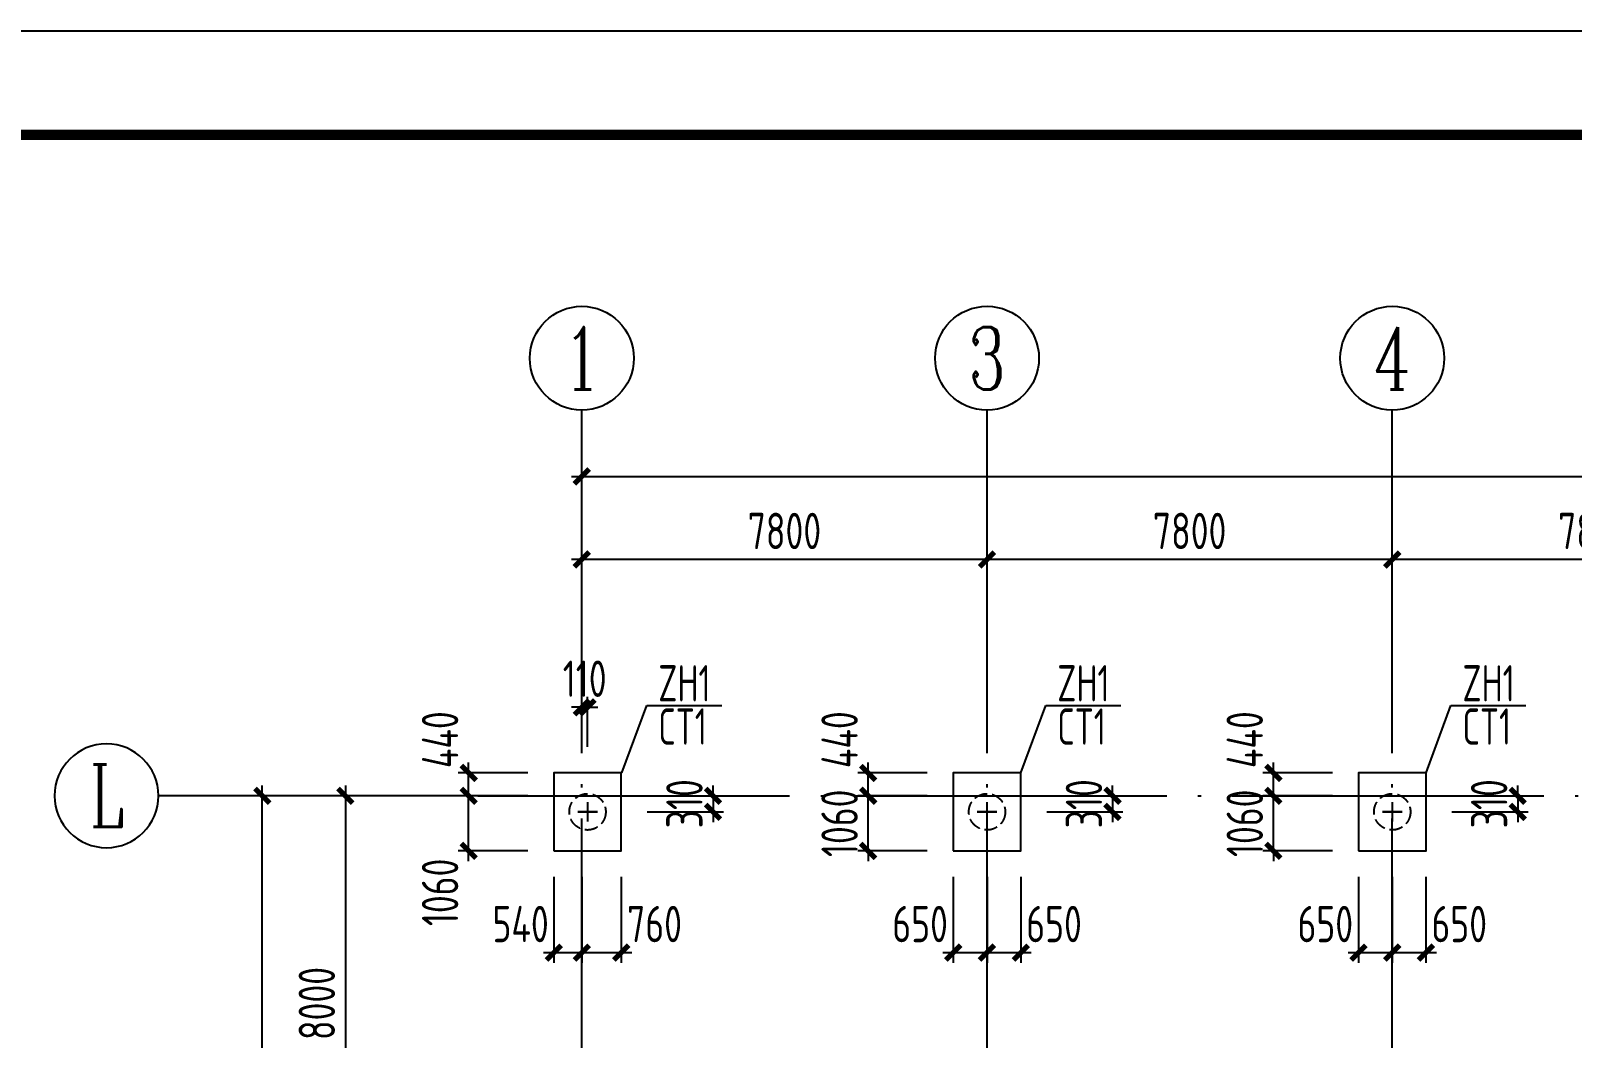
# Model space of a CAD drawing. Extents: x -2746917 to -971774, y -3334247 to -3250358.
# Drawn here: x -2428616 to -2413781, y -3283873 to -3274173 of the extents above; entities that cross this region are included whole.
import ezdxf
from ezdxf.enums import TextEntityAlignment as Align

# ---------------------------------------------------------------- set-up
doc = ezdxf.new("R2010")
doc.units = 0
doc.header["$LTSCALE"] = 1000
doc.header["$MEASUREMENT"] = 0
doc.header["$PDMODE"] = 35
doc.linetypes.add('DASH', pattern=[0.35, 0.25, -0.1])
doc.linetypes.add('DOTE', pattern=[2.42, 2, -0.2, 0.02, -0.2])
doc.layers.get('0').update_dxf_attribs({"linetype": 'CONTINUOUS'})
doc.layers.get('Defpoints').update_dxf_attribs({"linetype": 'CONTINUOUS'})
for name, color, linetype in [('AXIS', 253, 'DOTE'), ('COLU', 7, 'CONTINUOUS'), ('DIM', 3, 'CONTINUOUS'), ('NUM', 7, 'CONTINUOUS'), ('PUB_TITLE', 4, 'CONTINUOUS'), ('REIN', 1, 'CONTINUOUS'), ('TEXT', 7, 'CONTINUOUS'), ('桩基础', 7, 'CONTINUOUS')]:
    doc.layers.add(name, color=color, linetype=linetype)
doc.layers.add('yichutu', color=7, linetype='CONTINUOUS', true_color=0xffffff, plot=False)
doc.styles.add('TSSD_Axis', font='Complex.shx', dxfattribs={"width": 0.7, "bigfont": 'hztxt.shx'})
doc.styles.add('TSSD_Dimension', font='tssdeng.shx', dxfattribs={"width": 0.75, "bigfont": 'Hztxt.shx'})
doc.styles.add('TSSD_Rein', font='Tssdeng.shx', dxfattribs={"width": 0.75, "bigfont": 'hztxt.shx'})
doc.dimstyles.new('TSSD_200_100', dxfattribs={"dimtxt": 350, "dimasz": 100, "dimexe": 100, "dimexo": 250, "dimgap": 100, "dimtad": 1, "dimdec": 0, "dimlfac": 2, "dimzin": 0, "dimdsep": 46, "dimtxsty": 'TSSD_Dimension', "dimblk": 'ARCHTICK', "dimcen": 0, "dimdle": 100, "dimclrt": 7, "dimadec": 0, "dimazin": 0, "dimtfac": 1, "dimtdec": 0, "dimtix": 1, "dimtmove": 2, "dimatfit": 3, "dimfxl": 1, "dimtolj": 1, "dimtzin": 0, "dimarcsym": 0})

# ---------------------------------------------------------------- blocks, each defined once
blk = doc.blocks.new('ts_axno')
at = {"color": 0, "linetype": 'ByBlock', "lineweight": -2}
blk.add_circle((0, 0), 0.5, dxfattribs=at)
at = {"color": 0, "linetype": 'ByBlock', "lineweight": -2, "style": 'TSSD_Axis', "width": 0.7}
blk.add_attdef('A', text='', height=0.6, dxfattribs=at).set_placement((0, 0), align=Align.MIDDLE_CENTER)
blk = doc.blocks.new('_ArchTick')
at = {"color": 0, "const_width": 0.5}
blk.add_lwpolyline([(-0.71, -0.71), (0.71, 0.71)], dxfattribs=at)
blk = doc.blocks.new('*D2372')
at = {"layer": 'Defpoints', "color": 0, "ltscale": 1.5}
for p in [(-2415513, -3279264), (-2415513, -3280539), (-2411613, -3280539)]:
    blk.add_point(p, dxfattribs=at)
at = {"layer": 'DIM', "color": 0, "lineweight": -2, "ltscale": 1.5}
for p, q in [((-2415513, -3280289), (-2415513, -3279164)), ((-2411613, -3280289), (-2411613, -3279164)), ((-2411513, -3279264), (-2415613, -3279264))]:
    blk.add_line(p, q, dxfattribs=at)
at = {"layer": 'DIM', "color": 0, "lineweight": -2, "ltscale": 1.5, "xscale": 100, "yscale": 100, "zscale": 100, "rotation": 180}
blk.add_blockref('_ArchTick', (-2415513, -3279264), dxfattribs=at)
at = {"layer": 'DIM', "color": 0, "lineweight": -2, "ltscale": 1.5, "xscale": 100, "yscale": 100, "zscale": 100}
blk.add_blockref('_ArchTick', (-2411613, -3279264), dxfattribs=at)
at = {"layer": 'DIM', "color": 7, "ltscale": 1.5, "insert": (-2413563, -3278989), "char_height": 350, "attachment_point": 5, "style": 'TSSD_Dimension'}
blk.add_mtext('\\A1;7800', dxfattribs=at)
blk = doc.blocks.new('*D2373')
at = {"layer": 'Defpoints', "color": 0, "ltscale": 1.5}
for p in [(-2419413, -3279264), (-2419413, -3280539), (-2415513, -3280539)]:
    blk.add_point(p, dxfattribs=at)
at = {"layer": 'DIM', "color": 0, "lineweight": -2, "ltscale": 1.5}
for p, q in [((-2419413, -3280289), (-2419413, -3279164)), ((-2415513, -3280289), (-2415513, -3279164)), ((-2415413, -3279264), (-2419513, -3279264))]:
    blk.add_line(p, q, dxfattribs=at)
at = {"layer": 'DIM', "color": 0, "lineweight": -2, "ltscale": 1.5, "xscale": 100, "yscale": 100, "zscale": 100, "rotation": 180}
blk.add_blockref('_ArchTick', (-2419413, -3279264), dxfattribs=at)
at = {"layer": 'DIM', "color": 0, "lineweight": -2, "ltscale": 1.5, "xscale": 100, "yscale": 100, "zscale": 100}
blk.add_blockref('_ArchTick', (-2415513, -3279264), dxfattribs=at)
at = {"layer": 'DIM', "color": 7, "ltscale": 1.5, "insert": (-2417463, -3278989), "char_height": 350, "attachment_point": 5, "style": 'TSSD_Dimension'}
blk.add_mtext('\\A1;7800', dxfattribs=at)
blk = doc.blocks.new('*D2374')
at = {"layer": 'Defpoints', "color": 0, "ltscale": 1.5}
for p in [(-2423313, -3279264), (-2423313, -3280539), (-2419413, -3280539)]:
    blk.add_point(p, dxfattribs=at)
at = {"layer": 'DIM', "color": 0, "lineweight": -2, "ltscale": 1.5}
for p, q in [((-2423313, -3280289), (-2423313, -3279164)), ((-2419413, -3280289), (-2419413, -3279164)), ((-2419313, -3279264), (-2423413, -3279264))]:
    blk.add_line(p, q, dxfattribs=at)
at = {"layer": 'DIM', "color": 0, "lineweight": -2, "ltscale": 1.5, "xscale": 100, "yscale": 100, "zscale": 100, "rotation": 180}
blk.add_blockref('_ArchTick', (-2423313, -3279264), dxfattribs=at)
at = {"layer": 'DIM', "color": 0, "lineweight": -2, "ltscale": 1.5, "xscale": 100, "yscale": 100, "zscale": 100}
blk.add_blockref('_ArchTick', (-2419413, -3279264), dxfattribs=at)
at = {"layer": 'DIM', "color": 7, "ltscale": 1.5, "insert": (-2421363, -3278989), "char_height": 350, "attachment_point": 5, "style": 'TSSD_Dimension'}
blk.add_mtext('\\A1;7800', dxfattribs=at)
blk = doc.blocks.new('*D2375')
at = {"layer": 'Defpoints', "color": 0, "ltscale": 1.5}
for p in [(-2380413, -3278464), (-2423313, -3280539), (-2380413, -3280539)]:
    blk.add_point(p, dxfattribs=at)
at = {"layer": 'DIM', "color": 0, "lineweight": -2, "ltscale": 1.5}
for p, q in [((-2423313, -3280289), (-2423313, -3278364)), ((-2380413, -3280289), (-2380413, -3278364)), ((-2423413, -3278464), (-2380313, -3278464))]:
    blk.add_line(p, q, dxfattribs=at)
at = {"layer": 'DIM', "color": 0, "lineweight": -2, "ltscale": 1.5, "xscale": 100, "yscale": 100, "zscale": 100, "rotation": 180}
blk.add_blockref('_ArchTick', (-2423313, -3278464), dxfattribs=at)
at = {"layer": 'DIM', "color": 0, "lineweight": -2, "ltscale": 1.5, "xscale": 100, "yscale": 100, "zscale": 100}
blk.add_blockref('_ArchTick', (-2380413, -3278464), dxfattribs=at)
at = {"layer": 'DIM', "color": 7, "ltscale": 1.5, "insert": (-2401863, -3278189), "char_height": 350, "attachment_point": 5, "style": 'TSSD_Dimension'}
blk.add_mtext('\\A1;85800', dxfattribs=at)
blk = doc.blocks.new('*D2376')
at = {"layer": 'Defpoints', "color": 0, "ltscale": 1.5}
for p in [(-2424313, -3281539), (-2425588, -3285539), (-2424313, -3285539)]:
    blk.add_point(p, dxfattribs=at)
at = {"layer": 'DIM', "color": 0, "lineweight": -2, "ltscale": 1.5}
for p, q in [((-2425588, -3281439), (-2425588, -3285639)), ((-2424563, -3281539), (-2425688, -3281539)), ((-2424563, -3285539), (-2425688, -3285539))]:
    blk.add_line(p, q, dxfattribs=at)
at = {"layer": 'DIM', "color": 0, "lineweight": -2, "ltscale": 1.5, "xscale": 100, "yscale": 100, "zscale": 100}
for p, rotation in [((-2425588, -3281539), 90), ((-2425588, -3285539), 270)]:
    blk.add_blockref('_ArchTick', p, dxfattribs=dict(at, rotation=rotation))
at = {"layer": 'DIM', "color": 7, "ltscale": 1.5, "insert": (-2425863, -3283539), "char_height": 350, "attachment_point": 5, "rotation": 90, "style": 'TSSD_Dimension'}
blk.add_mtext('\\A1;8000', dxfattribs=at)
blk = doc.blocks.new('*D2382')
at = {"layer": 'Defpoints', "color": 0, "ltscale": 1.5}
for p in [(-2426388, -3281539), (-2424313, -3281539), (-2424313, -3305539)]:
    blk.add_point(p, dxfattribs=at)
at = {"layer": 'DIM', "color": 0, "lineweight": -2, "ltscale": 1.5}
for p, q in [((-2426388, -3305639), (-2426388, -3281439)), ((-2424563, -3281539), (-2426488, -3281539)), ((-2424563, -3305539), (-2426488, -3305539))]:
    blk.add_line(p, q, dxfattribs=at)
at = {"layer": 'DIM', "color": 0, "lineweight": -2, "ltscale": 1.5, "xscale": 100, "yscale": 100, "zscale": 100}
for p, rotation in [((-2426388, -3281539), 90), ((-2426388, -3305539), 270)]:
    blk.add_blockref('_ArchTick', p, dxfattribs=dict(at, rotation=rotation))
at = {"layer": 'DIM', "color": 7, "ltscale": 1.5, "insert": (-2426663, -3293539), "char_height": 350, "attachment_point": 5, "rotation": 90, "style": 'TSSD_Dimension'}
blk.add_mtext('\\A1;48000', dxfattribs=at)
blk = doc.blocks.new('A$C4DB71547')
at = {"layer": 'REIN', "color": 4, "const_width": 20}
for points in [[(-75, 10), (117, 10)], [(21, 106), (21, -86)]]:
    blk.add_lwpolyline(points, dxfattribs=at)
blk = doc.blocks.new('*D2426')
at = {"layer": 'Defpoints', "color": 0, "ltscale": 1.5}
for p in [(-2424402, -3281539), (-2423583, -3281539), (-2423583, -3282069)]:
    blk.add_point(p, dxfattribs=at)
at = {"layer": 'DIM', "color": 0, "lineweight": -2, "ltscale": 1.5}
for p, q in [((-2424402, -3282169), (-2424402, -3281439)), ((-2423833, -3281539), (-2424502, -3281539)), ((-2423833, -3282069), (-2424502, -3282069))]:
    blk.add_line(p, q, dxfattribs=at)
at = {"layer": 'DIM', "color": 0, "lineweight": -2, "ltscale": 1.5, "xscale": 100, "yscale": 100, "zscale": 100}
for p, rotation in [((-2424402, -3281539), 90), ((-2424402, -3282069), 270)]:
    blk.add_blockref('_ArchTick', p, dxfattribs=dict(at, rotation=rotation))
at = {"layer": 'DIM', "color": 7, "ltscale": 1.5, "insert": (-2424677, -3282469), "char_height": 350, "attachment_point": 5, "rotation": 90, "style": 'TSSD_Dimension'}
blk.add_mtext('\\A1;1060', dxfattribs=at)
blk = doc.blocks.new('*D2427')
at = {"layer": 'Defpoints', "color": 0, "ltscale": 1.5}
for p in [(-2424402, -3281319), (-2423583, -3281319), (-2423583, -3281539)]:
    blk.add_point(p, dxfattribs=at)
at = {"layer": 'DIM', "color": 0, "lineweight": -2, "ltscale": 1.5}
for p, q in [((-2423833, -3281319), (-2424502, -3281319)), ((-2424402, -3281639), (-2424402, -3281219)), ((-2423833, -3281539), (-2424502, -3281539))]:
    blk.add_line(p, q, dxfattribs=at)
at = {"layer": 'DIM', "color": 0, "lineweight": -2, "ltscale": 1.5, "xscale": 100, "yscale": 100, "zscale": 100}
for p, rotation in [((-2424402, -3281319), 90), ((-2424402, -3281539), 270)]:
    blk.add_blockref('_ArchTick', p, dxfattribs=dict(at, rotation=rotation))
at = {"layer": 'DIM', "color": 7, "ltscale": 1.5, "insert": (-2424677, -3280999), "char_height": 350, "attachment_point": 5, "rotation": 90, "style": 'TSSD_Dimension'}
blk.add_mtext('\\A1;440', dxfattribs=at)
blk = doc.blocks.new('*D2422')
at = {"layer": 'Defpoints', "color": 0, "ltscale": 1.5}
for p in [(-2420557, -3281539), (-2419738, -3281539), (-2419738, -3282069)]:
    blk.add_point(p, dxfattribs=at)
at = {"layer": 'DIM', "color": 0, "lineweight": -2, "ltscale": 1.5}
for p, q in [((-2420557, -3281539), (-2420557, -3281439)), ((-2419988, -3281539), (-2420657, -3281539)), ((-2420557, -3282069), (-2420557, -3281539)), ((-2419988, -3282069), (-2420657, -3282069)), ((-2420557, -3282069), (-2420557, -3282169))]:
    blk.add_line(p, q, dxfattribs=at)
at = {"layer": 'DIM', "color": 0, "lineweight": -2, "ltscale": 1.5, "xscale": 100, "yscale": 100, "zscale": 100}
for p, rotation in [((-2420557, -3281539), 270), ((-2420557, -3282069), 90)]:
    blk.add_blockref('_ArchTick', p, dxfattribs=dict(at, rotation=rotation))
at = {"layer": 'DIM', "color": 7, "ltscale": 1.5, "insert": (-2420832, -3281804), "char_height": 350, "attachment_point": 5, "rotation": 90, "style": 'TSSD_Dimension'}
blk.add_mtext('\\A1;1060', dxfattribs=at)
blk = doc.blocks.new('*D2423')
at = {"layer": 'Defpoints', "color": 0, "ltscale": 1.5}
for p in [(-2420557, -3281319), (-2419738, -3281319), (-2419738, -3281539)]:
    blk.add_point(p, dxfattribs=at)
at = {"layer": 'DIM', "color": 0, "lineweight": -2, "ltscale": 1.5}
for p, q in [((-2419988, -3281319), (-2420657, -3281319)), ((-2420557, -3281639), (-2420557, -3281219)), ((-2419988, -3281539), (-2420657, -3281539))]:
    blk.add_line(p, q, dxfattribs=at)
at = {"layer": 'DIM', "color": 0, "lineweight": -2, "ltscale": 1.5, "xscale": 100, "yscale": 100, "zscale": 100}
for p, rotation in [((-2420557, -3281319), 90), ((-2420557, -3281539), 270)]:
    blk.add_blockref('_ArchTick', p, dxfattribs=dict(at, rotation=rotation))
at = {"layer": 'DIM', "color": 7, "ltscale": 1.5, "insert": (-2420832, -3280999), "char_height": 350, "attachment_point": 5, "rotation": 90, "style": 'TSSD_Dimension'}
blk.add_mtext('\\A1;440', dxfattribs=at)
blk = doc.blocks.new('*D2424')
at = {"layer": 'Defpoints', "color": 0, "ltscale": 1.5}
for p in [(-2419088, -3281539), (-2419088, -3281694), (-2418205, -3281694)]:
    blk.add_point(p, dxfattribs=at)
at = {"layer": 'DIM', "color": 0, "lineweight": -2, "ltscale": 1.5}
for p, q in [((-2418205, -3281539), (-2418205, -3281439)), ((-2418838, -3281539), (-2418105, -3281539)), ((-2418205, -3281539), (-2418205, -3281694)), ((-2418838, -3281694), (-2418105, -3281694)), ((-2418205, -3281694), (-2418205, -3281794))]:
    blk.add_line(p, q, dxfattribs=at)
at = {"layer": 'DIM', "color": 0, "lineweight": -2, "ltscale": 1.5, "xscale": 100, "yscale": 100, "zscale": 100}
for p, rotation in [((-2418205, -3281539), 270), ((-2418205, -3281694), 90)]:
    blk.add_blockref('_ArchTick', p, dxfattribs=dict(at, rotation=rotation))
at = {"layer": 'DIM', "color": 7, "ltscale": 1.5, "insert": (-2418480, -3281616), "char_height": 350, "attachment_point": 5, "rotation": 90, "style": 'TSSD_Dimension'}
blk.add_mtext('\\A1;310', dxfattribs=at)
blk = doc.blocks.new('*D2425')
at = {"layer": 'Defpoints', "color": 0, "ltscale": 1.5}
for p in [(-2422933, -3281539), (-2422933, -3281694), (-2422050, -3281694)]:
    blk.add_point(p, dxfattribs=at)
at = {"layer": 'DIM', "color": 0, "lineweight": -2, "ltscale": 1.5}
for p, q in [((-2422050, -3281539), (-2422050, -3281439)), ((-2422683, -3281539), (-2421950, -3281539)), ((-2422050, -3281539), (-2422050, -3281694)), ((-2422683, -3281694), (-2421950, -3281694)), ((-2422050, -3281694), (-2422050, -3281794))]:
    blk.add_line(p, q, dxfattribs=at)
at = {"layer": 'DIM', "color": 0, "lineweight": -2, "ltscale": 1.5, "xscale": 100, "yscale": 100, "zscale": 100}
for p, rotation in [((-2422050, -3281539), 270), ((-2422050, -3281694), 90)]:
    blk.add_blockref('_ArchTick', p, dxfattribs=dict(at, rotation=rotation))
at = {"layer": 'DIM', "color": 7, "ltscale": 1.5, "insert": (-2422325, -3281616), "char_height": 350, "attachment_point": 5, "rotation": 90, "style": 'TSSD_Dimension'}
blk.add_mtext('\\A1;310', dxfattribs=at)
blk = doc.blocks.new('*D2438')
at = {"layer": 'Defpoints', "color": 0, "ltscale": 1.5}
for p in [(-2423583, -3282069), (-2423313, -3282069), (-2423313, -3283049)]:
    blk.add_point(p, dxfattribs=at)
at = {"layer": 'DIM', "color": 0, "lineweight": -2, "ltscale": 1.5}
for p, q in [((-2423583, -3282319), (-2423583, -3283149)), ((-2423313, -3282319), (-2423313, -3283149)), ((-2423683, -3283049), (-2423213, -3283049))]:
    blk.add_line(p, q, dxfattribs=at)
at = {"layer": 'DIM', "color": 0, "lineweight": -2, "ltscale": 1.5, "xscale": 100, "yscale": 100, "zscale": 100, "rotation": 180}
blk.add_blockref('_ArchTick', (-2423583, -3283049), dxfattribs=at)
at = {"layer": 'DIM', "color": 0, "lineweight": -2, "ltscale": 1.5, "xscale": 100, "yscale": 100, "zscale": 100}
blk.add_blockref('_ArchTick', (-2423313, -3283049), dxfattribs=at)
at = {"layer": 'DIM', "color": 7, "ltscale": 1.5, "insert": (-2423902, -3282774), "char_height": 350, "attachment_point": 5, "style": 'TSSD_Dimension'}
blk.add_mtext('\\A1;540', dxfattribs=at)
blk = doc.blocks.new('*D2439')
at = {"layer": 'Defpoints', "color": 0, "ltscale": 1.5}
for p in [(-2423313, -3282069), (-2422933, -3282069), (-2422933, -3283049)]:
    blk.add_point(p, dxfattribs=at)
at = {"layer": 'DIM', "color": 0, "lineweight": -2, "ltscale": 1.5}
for p, q in [((-2423313, -3282319), (-2423313, -3283149)), ((-2422933, -3282319), (-2422933, -3283149)), ((-2423413, -3283049), (-2422833, -3283049))]:
    blk.add_line(p, q, dxfattribs=at)
at = {"layer": 'DIM', "color": 0, "lineweight": -2, "ltscale": 1.5, "xscale": 100, "yscale": 100, "zscale": 100, "rotation": 180}
blk.add_blockref('_ArchTick', (-2423313, -3283049), dxfattribs=at)
at = {"layer": 'DIM', "color": 0, "lineweight": -2, "ltscale": 1.5, "xscale": 100, "yscale": 100, "zscale": 100}
blk.add_blockref('_ArchTick', (-2422933, -3283049), dxfattribs=at)
at = {"layer": 'DIM', "color": 7, "ltscale": 1.5, "insert": (-2422613, -3282774), "char_height": 350, "attachment_point": 5, "style": 'TSSD_Dimension'}
blk.add_mtext('\\A1;760', dxfattribs=at)
blk = doc.blocks.new('*D2440')
at = {"layer": 'Defpoints', "color": 0, "ltscale": 1.5}
for p in [(-2419738, -3282069), (-2419413, -3282069), (-2419413, -3283049)]:
    blk.add_point(p, dxfattribs=at)
at = {"layer": 'DIM', "color": 0, "lineweight": -2, "ltscale": 1.5}
for p, q in [((-2419738, -3282319), (-2419738, -3283149)), ((-2419413, -3282319), (-2419413, -3283149)), ((-2419838, -3283049), (-2419313, -3283049))]:
    blk.add_line(p, q, dxfattribs=at)
at = {"layer": 'DIM', "color": 0, "lineweight": -2, "ltscale": 1.5, "xscale": 100, "yscale": 100, "zscale": 100, "rotation": 180}
blk.add_blockref('_ArchTick', (-2419738, -3283049), dxfattribs=at)
at = {"layer": 'DIM', "color": 0, "lineweight": -2, "ltscale": 1.5, "xscale": 100, "yscale": 100, "zscale": 100}
blk.add_blockref('_ArchTick', (-2419413, -3283049), dxfattribs=at)
at = {"layer": 'DIM', "color": 7, "ltscale": 1.5, "insert": (-2420057, -3282774), "char_height": 350, "attachment_point": 5, "style": 'TSSD_Dimension'}
blk.add_mtext('\\A1;650', dxfattribs=at)
blk = doc.blocks.new('*D2441')
at = {"layer": 'Defpoints', "color": 0, "ltscale": 1.5}
for p in [(-2419413, -3282069), (-2419088, -3282069), (-2419088, -3283049)]:
    blk.add_point(p, dxfattribs=at)
at = {"layer": 'DIM', "color": 0, "lineweight": -2, "ltscale": 1.5}
for p, q in [((-2419413, -3282319), (-2419413, -3283149)), ((-2419088, -3282319), (-2419088, -3283149)), ((-2419513, -3283049), (-2418988, -3283049))]:
    blk.add_line(p, q, dxfattribs=at)
at = {"layer": 'DIM', "color": 0, "lineweight": -2, "ltscale": 1.5, "xscale": 100, "yscale": 100, "zscale": 100, "rotation": 180}
blk.add_blockref('_ArchTick', (-2419413, -3283049), dxfattribs=at)
at = {"layer": 'DIM', "color": 0, "lineweight": -2, "ltscale": 1.5, "xscale": 100, "yscale": 100, "zscale": 100}
blk.add_blockref('_ArchTick', (-2419088, -3283049), dxfattribs=at)
at = {"layer": 'DIM', "color": 7, "ltscale": 1.5, "insert": (-2418768, -3282774), "char_height": 350, "attachment_point": 5, "style": 'TSSD_Dimension'}
blk.add_mtext('\\A1;650', dxfattribs=at)
blk = doc.blocks.new('*D2442')
at = {"layer": 'Defpoints', "color": 0, "ltscale": 1.5}
for p in [(-2423258, -3280687), (-2423313, -3281319), (-2423258, -3281319)]:
    blk.add_point(p, dxfattribs=at)
at = {"layer": 'DIM', "color": 0, "lineweight": -2, "ltscale": 1.5}
for p, q in [((-2423313, -3281069), (-2423313, -3280587)), ((-2423258, -3281069), (-2423258, -3280587)), ((-2423313, -3280687), (-2423413, -3280687)), ((-2423313, -3280687), (-2423258, -3280687)), ((-2423258, -3280687), (-2423158, -3280687))]:
    blk.add_line(p, q, dxfattribs=at)
at = {"layer": 'DIM', "color": 0, "lineweight": -2, "ltscale": 1.5, "xscale": 100, "yscale": 100, "zscale": 100}
blk.add_blockref('_ArchTick', (-2423313, -3280687), dxfattribs=at)
at = {"layer": 'DIM', "color": 0, "lineweight": -2, "ltscale": 1.5, "xscale": 100, "yscale": 100, "zscale": 100, "rotation": 180}
blk.add_blockref('_ArchTick', (-2423258, -3280687), dxfattribs=at)
at = {"layer": 'DIM', "color": 7, "ltscale": 1.5, "insert": (-2423285, -3280412), "char_height": 350, "attachment_point": 5, "style": 'TSSD_Dimension'}
blk.add_mtext('\\A1;110', dxfattribs=at)
blk = doc.blocks.new('*D2452')
at = {"layer": 'Defpoints', "color": 0, "ltscale": 1.5}
for p in [(-2416657, -3281539), (-2415838, -3281539), (-2415838, -3282069)]:
    blk.add_point(p, dxfattribs=at)
at = {"layer": 'DIM', "color": 0, "lineweight": -2, "ltscale": 1.5}
for p, q in [((-2416657, -3281539), (-2416657, -3281439)), ((-2416088, -3281539), (-2416757, -3281539)), ((-2416657, -3282069), (-2416657, -3281539)), ((-2416088, -3282069), (-2416757, -3282069)), ((-2416657, -3282069), (-2416657, -3282169))]:
    blk.add_line(p, q, dxfattribs=at)
at = {"layer": 'DIM', "color": 0, "lineweight": -2, "ltscale": 1.5, "xscale": 100, "yscale": 100, "zscale": 100}
for p, rotation in [((-2416657, -3281539), 270), ((-2416657, -3282069), 90)]:
    blk.add_blockref('_ArchTick', p, dxfattribs=dict(at, rotation=rotation))
at = {"layer": 'DIM', "color": 7, "ltscale": 1.5, "insert": (-2416932, -3281804), "char_height": 350, "attachment_point": 5, "rotation": 90, "style": 'TSSD_Dimension'}
blk.add_mtext('\\A1;1060', dxfattribs=at)
blk = doc.blocks.new('*D2453')
at = {"layer": 'Defpoints', "color": 0, "ltscale": 1.5}
for p in [(-2416657, -3281319), (-2415838, -3281319), (-2415838, -3281539)]:
    blk.add_point(p, dxfattribs=at)
at = {"layer": 'DIM', "color": 0, "lineweight": -2, "ltscale": 1.5}
for p, q in [((-2416088, -3281319), (-2416757, -3281319)), ((-2416657, -3281639), (-2416657, -3281219)), ((-2416088, -3281539), (-2416757, -3281539))]:
    blk.add_line(p, q, dxfattribs=at)
at = {"layer": 'DIM', "color": 0, "lineweight": -2, "ltscale": 1.5, "xscale": 100, "yscale": 100, "zscale": 100}
for p, rotation in [((-2416657, -3281319), 90), ((-2416657, -3281539), 270)]:
    blk.add_blockref('_ArchTick', p, dxfattribs=dict(at, rotation=rotation))
at = {"layer": 'DIM', "color": 7, "ltscale": 1.5, "insert": (-2416932, -3280999), "char_height": 350, "attachment_point": 5, "rotation": 90, "style": 'TSSD_Dimension'}
blk.add_mtext('\\A1;440', dxfattribs=at)
blk = doc.blocks.new('*D2454')
at = {"layer": 'Defpoints', "color": 0, "ltscale": 1.5}
for p in [(-2415188, -3281539), (-2415188, -3281694), (-2414305, -3281694)]:
    blk.add_point(p, dxfattribs=at)
at = {"layer": 'DIM', "color": 0, "lineweight": -2, "ltscale": 1.5}
for p, q in [((-2414305, -3281539), (-2414305, -3281439)), ((-2414938, -3281539), (-2414205, -3281539)), ((-2414305, -3281539), (-2414305, -3281694)), ((-2414938, -3281694), (-2414205, -3281694)), ((-2414305, -3281694), (-2414305, -3281794))]:
    blk.add_line(p, q, dxfattribs=at)
at = {"layer": 'DIM', "color": 0, "lineweight": -2, "ltscale": 1.5, "xscale": 100, "yscale": 100, "zscale": 100}
for p, rotation in [((-2414305, -3281539), 270), ((-2414305, -3281694), 90)]:
    blk.add_blockref('_ArchTick', p, dxfattribs=dict(at, rotation=rotation))
at = {"layer": 'DIM', "color": 7, "ltscale": 1.5, "insert": (-2414580, -3281616), "char_height": 350, "attachment_point": 5, "rotation": 90, "style": 'TSSD_Dimension'}
blk.add_mtext('\\A1;310', dxfattribs=at)
blk = doc.blocks.new('*D2450')
at = {"layer": 'Defpoints', "color": 0, "ltscale": 1.5}
for p in [(-2415838, -3282069), (-2415513, -3282069), (-2415513, -3283049)]:
    blk.add_point(p, dxfattribs=at)
at = {"layer": 'DIM', "color": 0, "lineweight": -2, "ltscale": 1.5}
for p, q in [((-2415838, -3282319), (-2415838, -3283149)), ((-2415513, -3282319), (-2415513, -3283149)), ((-2415938, -3283049), (-2415413, -3283049))]:
    blk.add_line(p, q, dxfattribs=at)
at = {"layer": 'DIM', "color": 0, "lineweight": -2, "ltscale": 1.5, "xscale": 100, "yscale": 100, "zscale": 100, "rotation": 180}
blk.add_blockref('_ArchTick', (-2415838, -3283049), dxfattribs=at)
at = {"layer": 'DIM', "color": 0, "lineweight": -2, "ltscale": 1.5, "xscale": 100, "yscale": 100, "zscale": 100}
blk.add_blockref('_ArchTick', (-2415513, -3283049), dxfattribs=at)
at = {"layer": 'DIM', "color": 7, "ltscale": 1.5, "insert": (-2416157, -3282774), "char_height": 350, "attachment_point": 5, "style": 'TSSD_Dimension'}
blk.add_mtext('\\A1;650', dxfattribs=at)
blk = doc.blocks.new('*D2451')
at = {"layer": 'Defpoints', "color": 0, "ltscale": 1.5}
for p in [(-2415513, -3282069), (-2415188, -3282069), (-2415188, -3283049)]:
    blk.add_point(p, dxfattribs=at)
at = {"layer": 'DIM', "color": 0, "lineweight": -2, "ltscale": 1.5}
for p, q in [((-2415513, -3282319), (-2415513, -3283149)), ((-2415188, -3282319), (-2415188, -3283149)), ((-2415613, -3283049), (-2415088, -3283049))]:
    blk.add_line(p, q, dxfattribs=at)
at = {"layer": 'DIM', "color": 0, "lineweight": -2, "ltscale": 1.5, "xscale": 100, "yscale": 100, "zscale": 100, "rotation": 180}
blk.add_blockref('_ArchTick', (-2415513, -3283049), dxfattribs=at)
at = {"layer": 'DIM', "color": 0, "lineweight": -2, "ltscale": 1.5, "xscale": 100, "yscale": 100, "zscale": 100}
blk.add_blockref('_ArchTick', (-2415188, -3283049), dxfattribs=at)
at = {"layer": 'DIM', "color": 7, "ltscale": 1.5, "insert": (-2414868, -3282774), "char_height": 350, "attachment_point": 5, "style": 'TSSD_Dimension'}
blk.add_mtext('\\A1;650', dxfattribs=at)
blk = doc.blocks.new('yct-743-420-74300-42000-100-2002.0')
at = {"layer": 'yichutu', "color": 7, "true_color": 0xffffff}
blk.add_lwpolyline([(0, 0), (0, 42000), (74300, 42000), (74300, 0)], close=True, dxfattribs=at)
blk = doc.blocks.new('A$C6B365CFD')
at = {"layer": 'PUB_TITLE'}
blk.add_lwpolyline([(-70467, -17093), (-70467, 24907), (3833, 24907), (3833, -17093)], close=True, dxfattribs=at)
at = {"layer": 'PUB_TITLE', "const_width": 100}
blk.add_lwpolyline([(2833, -16093), (2833, 23907), (-69753, 23907), (-69753, -16093), (2833, -16093)], dxfattribs=at)

msp = doc.modelspace()

# ---------------------------------------------------------------- linework, layer by layer
at = {"layer": 'AXIS', "ltscale": 1.5}
for p, q in [((-2423312.72, -3306538.58), (-2423312.72, -3280538.58)), ((-2419412.72, -3306538.58), (-2419412.72, -3280538.58)), ((-2415512.72, -3306538.58), (-2415512.72, -3280538.58)), ((-2424312.72, -3281538.58), (-2379412.72, -3281538.58))]:
    msp.add_line(p, q, dxfattribs=at)
at = {"layer": 'COLU'}
for points in [[(-2423582.72, -3282068.58), (-2422932.72, -3282068.58), (-2422932.72, -3281318.58), (-2423582.72, -3281318.58)], [(-2419737.72, -3282068.58), (-2419087.72, -3282068.58), (-2419087.72, -3281318.58), (-2419737.72, -3281318.58)], [(-2415837.72, -3282068.58), (-2415187.72, -3282068.58), (-2415187.72, -3281318.58), (-2415837.72, -3281318.58)]]:
    msp.add_lwpolyline(points, close=True, dxfattribs=at)
at = {"layer": 'NUM', "ltscale": 1.5}
for p, q in [((-2423312.72, -3280538.58), (-2423312.72, -3277825.93)), ((-2419412.72, -3280538.58), (-2419412.72, -3277825.93)), ((-2415512.72, -3280538.58), (-2415512.72, -3277825.93)), ((-2424312.72, -3281538.58), (-2427387.72, -3281538.58))]:
    msp.add_line(p, q, dxfattribs=at)
at = {"layer": 'NUM'}
for p, q in [((-2422927.72, -3281318.58), (-2422687.93, -3280668.93)), ((-2422687.93, -3280668.93), (-2421966.17, -3280668.93)), ((-2419087.72, -3281318.58), (-2418847.93, -3280668.93)), ((-2418847.93, -3280668.93), (-2418126.17, -3280668.93)), ((-2415187.72, -3281318.58), (-2414947.93, -3280668.93)), ((-2414947.93, -3280668.93), (-2414226.17, -3280668.93))]:
    msp.add_line(p, q, dxfattribs=at)
at = {"layer": '桩基础', "linetype": 'DASH', "ltscale": 0.5}
for centre in [(-2423257.72, -3281693.58), (-2419412.72, -3281693.58), (-2415512.72, -3281693.58)]:
    msp.add_circle(centre, 175, dxfattribs=at)

# ---------------------------------------------------------------- block references
at = {"ltscale": 1.5}
msp.add_blockref('A$C6B365CFD', (-2363601.94, -3299080.41), dxfattribs=at)
at = {"layer": 'COLU', "ltscale": 1.5, "xscale": -1, "rotation": 180}
for p in [(-2423278.63, -3281683.24), (-2419433.63, -3281683.24), (-2415533.63, -3281683.24)]:
    msp.add_blockref('A$C4DB71547', p, dxfattribs=at)
at = {"layer": 'NUM'}
ref = msp.add_blockref('ts_axno', (-2423312.72, -3277325.93), dxfattribs=dict(at, xscale=1000, yscale=1000, zscale=1000))
ref.add_attrib('1', '1', dxfattribs={"height": 600, "style": 'TSSD_Axis', "width": 0.7}).set_placement((-2423312.72, -3277325.93), align=Align.MIDDLE_CENTER)
ref = msp.add_blockref('ts_axno', (-2419412.72, -3277325.93), dxfattribs=dict(at, xscale=1000, yscale=1000, zscale=1000))
ref.add_attrib('3', '3', dxfattribs={"height": 600, "style": 'TSSD_Axis', "width": 0.7}).set_placement((-2419412.72, -3277325.93), align=Align.MIDDLE_CENTER)
ref = msp.add_blockref('ts_axno', (-2415512.72, -3277325.93), dxfattribs=dict(at, xscale=1000, yscale=1000, zscale=1000))
ref.add_attrib('4', '4', dxfattribs={"height": 600, "style": 'TSSD_Axis', "width": 0.7}).set_placement((-2415512.72, -3277325.93), align=Align.MIDDLE_CENTER)
ref = msp.add_blockref('ts_axno', (-2427887.72, -3281538.58), dxfattribs=dict(at, xscale=-1000, yscale=1000, zscale=1000))
ref.add_attrib('G', 'L', dxfattribs={"height": 600, "style": 'TSSD_Axis', "width": 0.7}).set_placement((-2427887.72, -3281538.58), align=Align.MIDDLE_CENTER)
at = {"layer": 'yichutu'}
msp.add_blockref('yct-743-420-74300-42000-100-2002.0', (-2434068.65, -3316173.05), dxfattribs=at)

# ---------------------------------------------------------------- texts
at = {"layer": 'TEXT', "lineweight": 5, "style": 'TSSD_Rein', "width": 0.7}
for s, p in [('ZH1', (-2422577.04, -3280630.58)), ('ZH1', (-2418737.04, -3280630.58)), ('ZH1', (-2414837.04, -3280630.58)), ('CT1', (-2422577.04, -3281046.92)), ('CT1', (-2418737.04, -3281046.92)), ('CT1', (-2414837.04, -3281046.92))]:
    msp.add_text(s, height=350, dxfattribs=at).set_placement(p)

# ---------------------------------------------------------------- dimensions: what is measured, and where the dimension line sits
at = {"layer": 'DIM', "ltscale": 1.5}
for base, p1, p2, picture, middle in [((-2380412.72, -3278463.58), (-2423312.72, -3280538.58), (-2380412.72, -3280538.58), '*D2375', (-2401862.72, -3278188.58)), ((-2423312.72, -3279263.58), (-2419412.72, -3280538.58), (-2423312.72, -3280538.58), '*D2374', (-2421362.72, -3278988.58)), ((-2419412.72, -3279263.58), (-2415512.72, -3280538.58), (-2419412.72, -3280538.58), '*D2373', (-2417462.72, -3278988.58)), ((-2415512.72, -3279263.58), (-2411612.72, -3280538.58), (-2415512.72, -3280538.58), '*D2372', (-2413562.72, -3278988.58)), ((-2423257.72, -3280687.11), (-2423312.72, -3281318.58), (-2423257.72, -3281318.58), '*D2442', (-2423285.22, -3280412.11))]:
    dim = msp.add_linear_dim(base=base, p1=p1, p2=p2, dimstyle='TSSD_200_100', dxfattribs=at)
    dim.commit()
    dim.dimension.update_dxf_attribs({"geometry": picture, "text_midpoint": middle})
for base, p1, p2, picture, middle in [((-2424401.57, -3281318.58), (-2423582.72, -3281538.58), (-2423582.72, -3281318.58), '*D2427', (-2424676.57, -3280999.32)), ((-2420556.57, -3281318.58), (-2419737.72, -3281538.58), (-2419737.72, -3281318.58), '*D2423', (-2420831.57, -3280999.32)), ((-2416656.57, -3281318.58), (-2415837.72, -3281538.58), (-2415837.72, -3281318.58), '*D2453', (-2416931.57, -3280999.32)), ((-2424401.57, -3281538.58), (-2423582.72, -3282068.58), (-2423582.72, -3281538.58), '*D2426', (-2424676.57, -3282468.62))]:
    dim = msp.add_linear_dim(base=base, p1=p1, p2=p2, angle=270, dimstyle='TSSD_200_100', dxfattribs=at)
    dim.commit()
    dim.dimension.update_dxf_attribs({"geometry": picture, "text_midpoint": middle, "dimtype": 160})
for base, p1, p2, angle, picture, middle in [((-2422049.69, -3281693.58), (-2422932.72, -3281538.58), (-2422932.72, -3281693.58), 270, '*D2425', (-2422324.69, -3281616.08)), ((-2420556.57, -3281538.58), (-2419737.72, -3282068.58), (-2419737.72, -3281538.58), 270, '*D2422', (-2420831.57, -3281803.58)), ((-2418204.69, -3281693.58), (-2419087.72, -3281538.58), (-2419087.72, -3281693.58), 270, '*D2424', (-2418479.69, -3281616.08)), ((-2416656.57, -3281538.58), (-2415837.72, -3282068.58), (-2415837.72, -3281538.58), 270, '*D2452', (-2416931.57, -3281803.58)), ((-2414304.69, -3281693.58), (-2415187.72, -3281538.58), (-2415187.72, -3281693.58), 270, '*D2454', (-2414579.69, -3281616.08)), ((-2426387.72, -3281538.58), (-2424312.72, -3305538.58), (-2424312.72, -3281538.58), 90, '*D2382', (-2426662.72, -3293538.58)), ((-2425587.72, -3285538.58), (-2424312.72, -3281538.58), (-2424312.72, -3285538.58), 90, '*D2376', (-2425862.72, -3283538.58))]:
    dim = msp.add_linear_dim(base=base, p1=p1, p2=p2, angle=angle, dimstyle='TSSD_200_100', dxfattribs=at)
    dim.commit()
    dim.dimension.update_dxf_attribs({"geometry": picture, "text_midpoint": middle})
for base, p1, p2, picture, middle in [((-2423312.72, -3283049.37), (-2423582.72, -3282068.58), (-2423312.72, -3282068.58), '*D2438', (-2423901.99, -3282774.37)), ((-2422932.72, -3283049.37), (-2423312.72, -3282068.58), (-2422932.72, -3282068.58), '*D2439', (-2422613.46, -3282774.37)), ((-2419412.72, -3283049.37), (-2419737.72, -3282068.58), (-2419412.72, -3282068.58), '*D2440', (-2420056.99, -3282774.37)), ((-2419087.72, -3283049.37), (-2419412.72, -3282068.58), (-2419087.72, -3282068.58), '*D2441', (-2418768.46, -3282774.37)), ((-2415512.72, -3283049.37), (-2415837.72, -3282068.58), (-2415512.72, -3282068.58), '*D2450', (-2416156.99, -3282774.37)), ((-2415187.72, -3283049.37), (-2415512.72, -3282068.58), (-2415187.72, -3282068.58), '*D2451', (-2414868.46, -3282774.37))]:
    dim = msp.add_linear_dim(base=base, p1=p1, p2=p2, dimstyle='TSSD_200_100', dxfattribs=at)
    dim.commit()
    dim.dimension.update_dxf_attribs({"geometry": picture, "text_midpoint": middle, "dimtype": 160})

doc.saveas('drawing.dxf')
